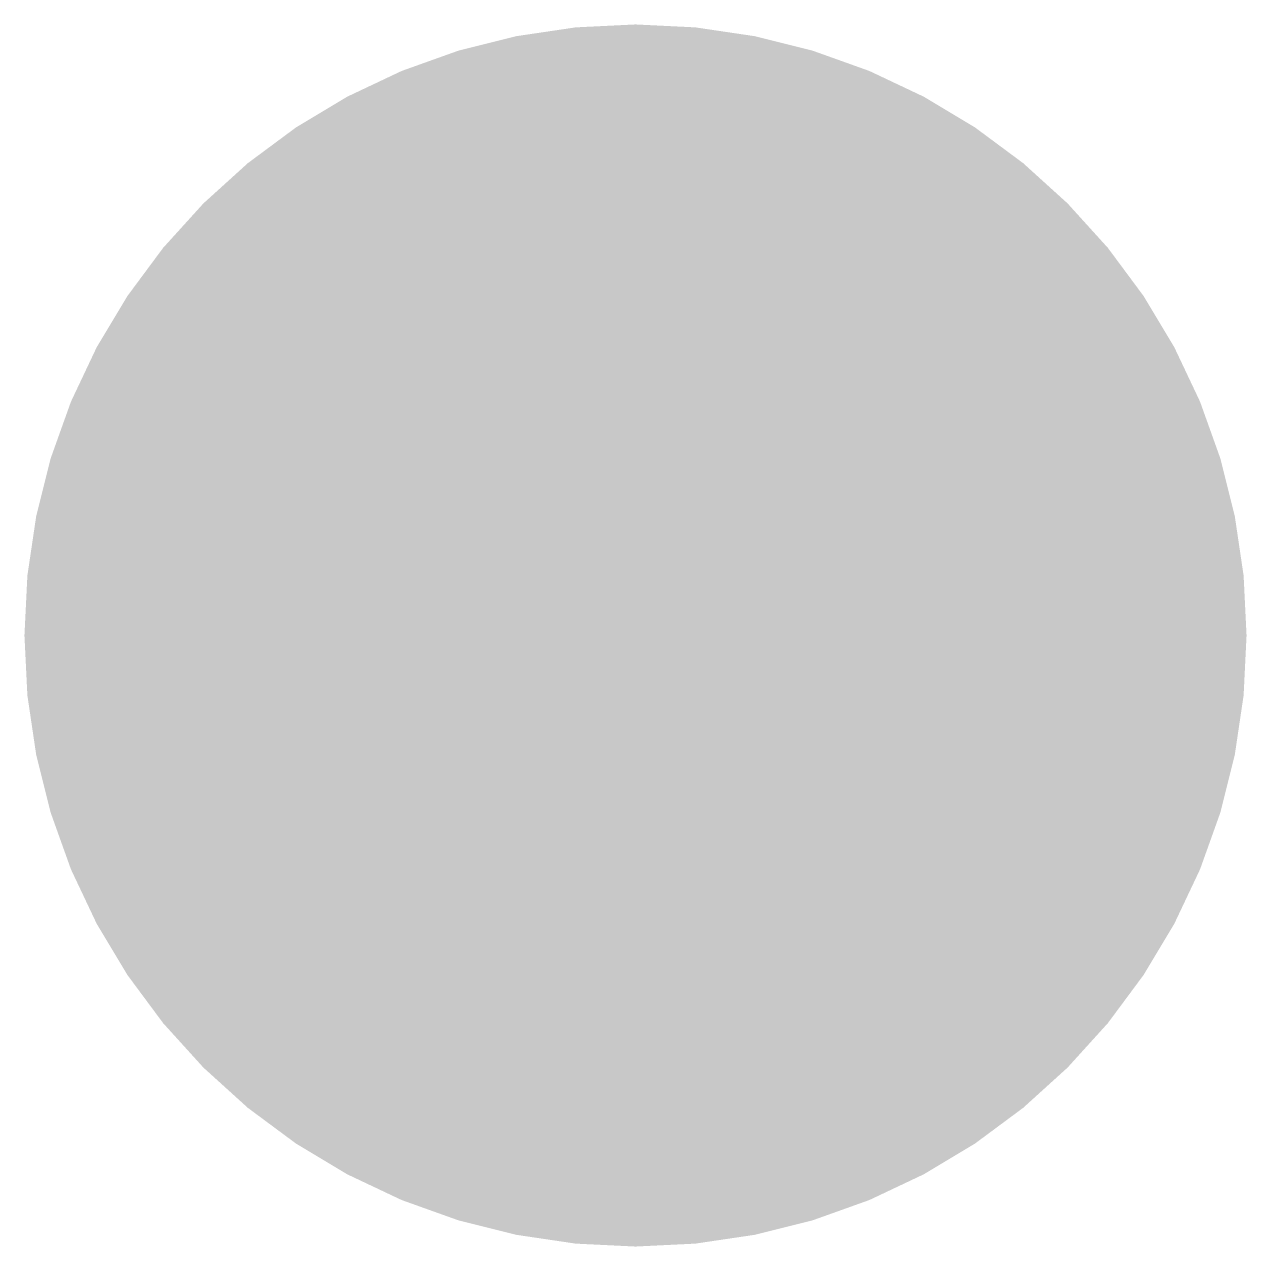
# Model space of a CAD drawing. Header units: millimetres. Extents: x 225 to 632, y 90 to 298.
# Drawn here: x 473.55 to 479.75, y 190.55 to 196.75 of the extents above; entities that cross this region are included whole.
import ezdxf

# ---------------------------------------------------------------- set-up
doc = ezdxf.new("R2010")
doc.units = ezdxf.units.MM
doc.layers.add('BottomLayer', color=5, linetype='Continuous')
doc.layers.add('ViaHoleLayer', color=16, linetype='Continuous')

msp = doc.modelspace()

# ---------------------------------------------------------------- linework, layer by layer
at = {"layer": 'BottomLayer'}
for points, const_width in [([(475.1, 193.65, 1), (478.2, 193.65, 1)], 3.1), ([(476.575, 191.95, 1), (476.775, 191.95, 1)], 0.2), ([(476.575, 191.3875, 1), (476.775, 191.3875, 1)], 0.2), ([(476.55, 190.825, 1), (476.75, 190.825, 1)], 0.2)]:
    msp.add_lwpolyline(points, format="xyb", close=True, dxfattribs=dict(at, const_width=const_width))
at = {"layer": 'ViaHoleLayer', "const_width": 0.05}
for points in [[(476.65, 191.95, 1), (476.7, 191.95, 1)], [(476.65, 191.3875, 1), (476.7, 191.3875, 1)], [(476.625, 190.825, 1), (476.675, 190.825, 1)]]:
    msp.add_lwpolyline(points, format="xyb", close=True, dxfattribs=at)

doc.saveas('drawing.dxf')
